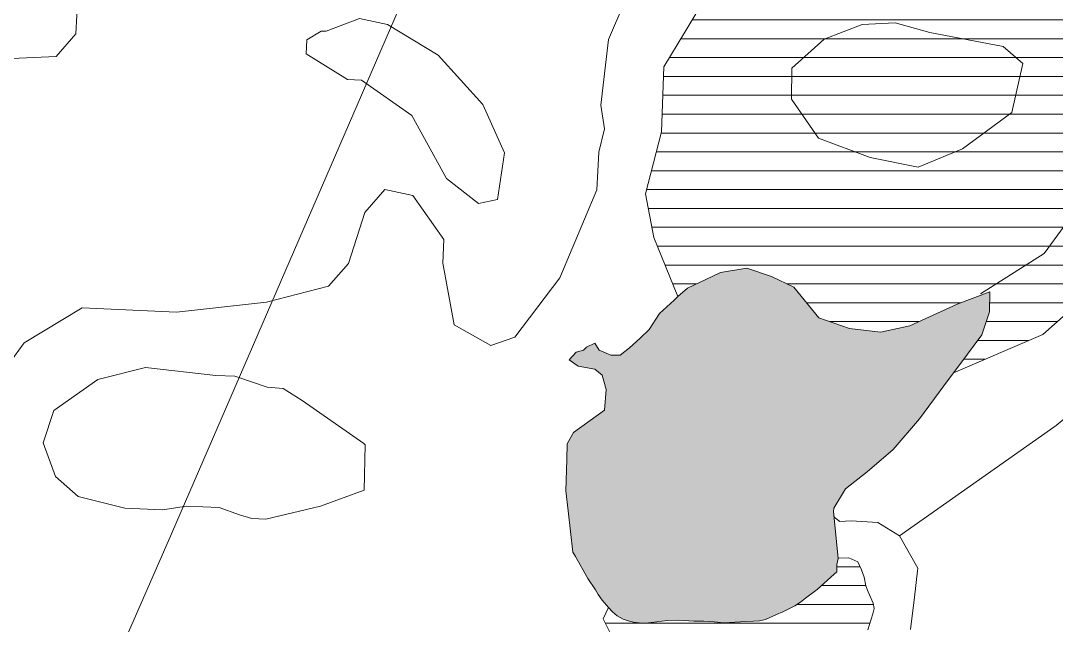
# Model space of a CAD drawing. Header units: millimetres. Extents: x 396621004 to 402046651, y 6785344214 to 6789799943.
# Drawn here: x 399335255 to 399555109, y 6788045136 to 6788173392 of the extents above; entities that cross this region are included whole.
import ezdxf

# ---------------------------------------------------------------- set-up
doc = ezdxf.new("R2010")
doc.units = ezdxf.units.MM
doc.header["$MEASUREMENT"] = 0
for name, color, linetype, lineweight in [('02 Johtolinjat_Kynä_nro__101', 252, 'Continuous', 15), ('02 Korkeuskayrat_Kynä_nro__2', 8, 'Continuous', 15), ('02 Suot_Kynä_nro__101', 252, 'Continuous', 15)]:
    doc.layers.add(name, color=color, linetype=linetype, lineweight=lineweight)
for name, color, linetype, lineweight, true_color in [('02 Maaston rajat_Kynä_nro__82', 7, 'Continuous', 20, 0xaaaaaa), ('02 Suot_Kynä_nro__102', 7, 'Continuous', 15, 0xcccccc), ('02 Vesialueet_Kynä_nro__105', 7, 'Continuous', 15, 0xcae6ff), ('02 Vesistöt_Kynä_nro__105', 7, 'Continuous', 15, 0xcae6ff)]:
    doc.layers.add(name, color=color, linetype=linetype, lineweight=lineweight, true_color=true_color)
pattern_1 = [(0, (1245072124.6, 6788065563.7), (0, 4000), [])]

msp = doc.modelspace()

# ---------------------------------------------------------------- hatches: boundary and pattern name
at = {"layer": '02 Suot_Kynä_nro__102', "linetype": 'Continuous', "lineweight": 15, "true_color": 0xcccccc}
h = msp.add_hatch(dxfattribs=at)
h.set_pattern_fill('KAJO___suo', color=254, style=0, pattern_type=2)
h.set_pattern_definition(pattern_1)
h.paths.add_polyline_path([(399471265.63, 6788149815.38), (399467929.91, 6788136642.37), (399469639.89, 6788127420.26), (399474795.09, 6788114897.4), (399476783.04, 6788116687.81), (399480708.41, 6788118468.21), (399483841.96, 6788119998.56), (399489401.49, 6788120878.76), (399494674.62, 6788119148.37), (399499366.53, 6788116847.84), (399504723.9, 6788110326.35), (399511201.59, 6788108115.84), (399517780.37, 6788107295.66), (399523988.51, 6788108665.97), (399534088.33, 6788113277.02), (399541020.89, 6788115907.63), (399540919.81, 6788111666.66), (399539294.07, 6788106765.54), (399534635.86, 6788100484.1), (399533279.67, 6788098713.69), (399552241.04, 6788106825.55), (399560310.78, 6788113957.18), (399573291.44, 6788131641.23), (399578808.86, 6788143994.05), (399585522.41, 6788155126.6), (399589607.82, 6788164298.7), (399592497.09, 6788172670.61), (399589397.23, 6788183103), (399585126.5, 6788196756.12), (399580198.74, 6788203597.69), (399575473.14, 6788211449.48), (399572567.02, 6788220481.55), (399569913.61, 6788235514.99), (399566459.96, 6788250148.34), (399564792.1, 6788263571.41), (399559266.26, 6788271033.12), (399550868, 6788271513.23), (399544044.94, 6788269372.74), (399535385.55, 6788263251.34), (399531140.09, 6788258490.25), (399521596.23, 6788243976.93), (399516272.56, 6788232024.19), (399508977.78, 6788222492.01), (399500276.27, 6788212369.69), (399494581.96, 6788202217.37), (399487076.6, 6788191284.87), (399482165.68, 6788180922.5), (399476269.21, 6788170980.23), (399471796.31, 6788163618.54)])
h = msp.add_hatch(dxfattribs=at)
h.set_pattern_fill('KAJO___suo', color=254, style=0, pattern_type=2)
h.set_pattern_definition(pattern_1)
h.paths.add_polyline_path([(399481323.32, 6788023106.4), (399485560.36, 6788012373.94), (399487312.46, 6787996870.39), (399487582.01, 6787997070.44), (399489923.75, 6787998280.72), (399491119.89, 6787998800.84), (399492299.19, 6787999020.89), (399494615.66, 6787999070.9), (399495786.53, 6787999130.91), (399498018.76, 6787999030.89), (399499088.55, 6787998950.87), (399500318.39, 6787998850.85), (399502853.87, 6787998660.8), (399507377.31, 6787998150.69), (399509651.66, 6787997660.57), (399510721.45, 6787997500.54), (399511833.36, 6787997880.62), (399512945.26, 6787998250.71), (399513753.92, 6787998540.78), (399513989.78, 6787998710.81), (399514309.87, 6787999921.09), (399515093.26, 6788001021.34), (399515194.34, 6788002251.62), (399515194.34, 6788003331.87), (399514983.76, 6788004512.14), (399514604.7, 6788005622.4), (399513863.43, 6788007992.94), (399512667.29, 6788011413.72), (399512212.41, 6788012523.97), (399511302.67, 6788013754.26), (399510173.92, 6788016164.81), (399509415.8, 6788018235.28), (399508590.3, 6788020535.81), (399508068.04, 6788021816.1), (399507621.59, 6788023016.38), (399507571.05, 6788024326.67), (399507731.1, 6788026407.15), (399507899.57, 6788027547.41), (399508194.39, 6788030308.04), (399508438.67, 6788031448.3), (399508834.58, 6788032578.56), (399510645.64, 6788034979.11), (399512557.78, 6788038699.96), (399513113.73, 6788039810.22), (399514200.37, 6788041890.69), (399514832.13, 6788043080.97), (399515076.42, 6788044141.21), (399516188.32, 6788047531.98), (399516432.6, 6788048672.24), (399516213.59, 6788049852.51), (399515169.07, 6788052253.06), (399514646.82, 6788053523.35), (399514318.3, 6788055333.77), (399513720.23, 6788056924.13), (399513307.47, 6788057844.34), (399512987.38, 6788058614.52), (399511058.39, 6788059434.71), (399508910.39, 6788059354.69), (399508817.73, 6788059304.68), (399508649.26, 6788058684.54), (399508539.75, 6788058054.39), (399508489.21, 6788057284.21), (399508531.33, 6788056504.04), (399507966.95, 6788055983.92), (399504311.14, 6788052713.17), (399501843.05, 6788050892.75), (399500773.26, 6788050052.56), (399499636.08, 6788049292.39), (399497058.48, 6788048022.1), (399495702.29, 6788047431.96), (399493377.4, 6788046381.72), (399492122.29, 6788046091.65), (399490799.8, 6788046041.64), (399488087.42, 6788045871.6), (399484515.84, 6788045681.56), (399482443.65, 6788045851.6), (399481289.63, 6788045941.62), (399480295.65, 6788046011.64), (399478130.81, 6788046031.64), (399474896.17, 6788046211.68), (399472571.27, 6788046161.67), (399471400.4, 6788046021.64), (399470313.77, 6788045871.6), (399467896.21, 6788045591.54), (399466582.14, 6788045621.55), (399465360.73, 6788045791.59), (399464223.56, 6788046111.66), (399463170.61, 6788046431.73), (399461915.51, 6788047151.9), (399460896.26, 6788048002.09), (399460020.21, 6788048902.3), (399458925.15, 6788046481.74), (399461890.24, 6788040580.39), (399467256.03, 6788037559.7), (399476968.36, 6788031328.28)])
at = {"layer": '02 Vesistöt_Kynä_nro__105', "linetype": 'Continuous', "lineweight": 0, "true_color": 0x32393f}
msp.add_hatch(color=250, dxfattribs=at).paths.add_polyline_path([(399531266.44, 6788095963.06), (399533279.67, 6788098713.69), (399534635.86, 6788100484.1), (399539294.07, 6788106765.54), (399540919.81, 6788111666.66), (399541020.89, 6788115907.63), (399534088.33, 6788113277.02), (399523988.51, 6788108665.97), (399517780.37, 6788107295.66), (399511201.59, 6788108115.84), (399504723.9, 6788110326.35), (399499366.53, 6788116847.84), (399494674.62, 6788119148.37), (399489401.49, 6788120878.76), (399483841.96, 6788119998.56), (399480708.41, 6788118468.21), (399476783.04, 6788116687.81), (399474795.09, 6788114897.4), (399473961.16, 6788114127.22), (399470878.15, 6788111276.57), (399468679.6, 6788107895.79), (399466759.04, 6788106035.37), (399464509.96, 6788103974.9), (399462530.43, 6788102424.54), (399460525.62, 6788102424.54), (399458057.53, 6788103474.78), (399457173.06, 6788105015.13), (399455404.12, 6788104144.94), (399454730.24, 6788103504.79), (399453155.03, 6788103084.69), (399451714.61, 6788101424.31), (399453618.33, 6788100114.01), (399457122.52, 6788099453.86), (399458722.99, 6788098163.57), (399459565.34, 6788095162.88), (399459228.4, 6788090781.88), (399452590.66, 6788086050.8), (399451242.89, 6788083610.24), (399451217.62, 6788080289.48), (399450964.92, 6788073657.96), (399451504.02, 6788069447), (399452481.15, 6788060634.98), (399453062.38, 6788059734.78), (399455673.67, 6788055053.7), (399457290.99, 6788052683.16), (399457830.09, 6788051642.92), (399458680.87, 6788050492.66), (399460020.21, 6788048902.3), (399460896.26, 6788048002.09), (399461915.51, 6788047151.9), (399463170.61, 6788046431.73), (399464223.56, 6788046111.66), (399465360.73, 6788045791.59), (399466582.14, 6788045621.55), (399467896.21, 6788045591.54), (399470313.77, 6788045871.6), (399471400.4, 6788046021.64), (399472571.27, 6788046161.67), (399474896.17, 6788046211.68), (399478130.81, 6788046031.64), (399480295.65, 6788046011.64), (399481289.63, 6788045941.62), (399482443.65, 6788045851.6), (399484515.84, 6788045681.56), (399488087.42, 6788045871.6), (399490799.8, 6788046041.64), (399492122.29, 6788046091.65), (399493377.4, 6788046381.72), (399495702.29, 6788047431.96), (399497058.48, 6788048022.1), (399499636.08, 6788049292.39), (399500773.26, 6788050052.56), (399501843.05, 6788050892.75), (399504311.14, 6788052713.17), (399507966.95, 6788055983.92), (399508531.33, 6788056504.04), (399508489.21, 6788057284.21), (399508539.75, 6788058054.39), (399508649.26, 6788058684.54), (399508817.73, 6788059304.68), (399507790.06, 6788069286.96), (399507899.57, 6788069977.12), (399510384.51, 6788074108.06), (399514992.18, 6788077688.88), (399520467.48, 6788082429.97), (399526077.55, 6788088951.46)])

# ---------------------------------------------------------------- linework, layer by layer
at = {"layer": '02 Johtolinjat_Kynä_nro__101', "color": 252, "linetype": 'Continuous', "lineweight": 15}
for p, q in [((399367243.44, 6788064545.88), (399454477.53, 6788265771.91)), ((399268334.33, 6787838324.12), (399367243.44, 6788064545.88))]:
    msp.add_line(p, q, dxfattribs=at)
at = {"layer": '02 Korkeuskayrat_Kynä_nro__2', "color": 8, "linetype": 'Continuous', "lineweight": 15, "flags": 128}
for points in [[(399329556.56, 6788096313.14), (399335966.86, 6788105025.14), (399348324.18, 6788112466.84), (399368304.8, 6788111556.63), (399387417.79, 6788113677.12), (399400592.2, 6788117077.89), (399404820.81, 6788121888.99), (399408316.58, 6788132741.48), (399412545.19, 6788137552.58), (399418492.2, 6788136282.29), (399425070.98, 6788126970.16), (399424843.54, 6788121969.01), (399427244.25, 6788108846.01), (399435052.87, 6788104485.01), (399440140.68, 6788106255.42), (399449726.66, 6788118828.29), (399457594.24, 6788137482.56), (399457956.45, 6788145474.39), (399459186.28, 6788150425.52), (399458419.74, 6788155466.68), (399460062.33, 6788169409.87), (399466784.31, 6788185113.46)], [(399347355.48, 6788178591.97), (399346984.84, 6788170600.14), (399342764.65, 6788165789.04), (399331721.4, 6788165288.92), (399323011.47, 6788171700.39), (399319338.81, 6788178872.03)]]:
    msp.add_lwpolyline(points, dxfattribs=at)
for points in [[(399400069.94, 6788171160.27), (399407204.67, 6788173840.88), (399413151.68, 6788172560.59), (399423866.42, 6788166069.1), (399433393.43, 6788155616.71), (399437933.71, 6788145394.37), (399436476.44, 6788135452.1), (399432433.15, 6788134631.91), (399425669.05, 6788139953.13), (399418273.19, 6788153306.18), (399407609, 6788160807.9), (399404610.22, 6788160937.93), (399395849.75, 6788166349.17), (399395984.53, 6788169349.85), (399399075.96, 6788171210.28)], [(399408409.23, 6788083440.2), (399408072.29, 6788083700.26), (399394973.7, 6788092812.34), (399390947.25, 6788095372.93), (399387594.69, 6788095652.99), (399380695.82, 6788097963.52), (399376694.64, 6788098153.56), (399361759.72, 6788099843.95), (399351626.21, 6788097303.37), (399342318.21, 6788090721.86), (399339993.31, 6788083820.29), (399342671.99, 6788076688.65), (399347481.83, 6788072467.69), (399357387.9, 6788070007.13), (399365373.41, 6788069637.04), (399370419.11, 6788070407.22), (399377410.64, 6788070087.14), (399381672.95, 6788068576.8), (399384309.51, 6788067766.61), (399387308.29, 6788067626.58), (399398915.91, 6788070377.21), (399408164.95, 6788073767.99)]]:
    msp.add_lwpolyline(points, close=True, dxfattribs=at)
at = {"layer": '02 Maaston rajat_Kynä_nro__82', "color": 253, "linetype": 'Continuous', "lineweight": 20, "true_color": 0xaaaaaa}
for p, q in [((399508817.73, 6788059304.68), (399507790.06, 6788069286.96)), ((399525698.49, 6788057274.21), (399521815.24, 6788064085.77))]:
    msp.add_line(p, q, dxfattribs=at)
at = {"layer": '02 Maaston rajat_Kynä_nro__82', "color": 253, "linetype": 'Continuous', "lineweight": 20, "true_color": 0xaaaaaa, "flags": 128}
for points in [[(399474795.09, 6788114897.4), (399469639.89, 6788127420.26), (399467929.91, 6788136642.37), (399471265.63, 6788149815.38), (399471796.31, 6788163618.54), (399476269.21, 6788170980.23), (399482165.68, 6788180922.5), (399487076.6, 6788191284.87), (399494581.96, 6788202217.37), (399500276.27, 6788212369.69), (399508977.78, 6788222492.01), (399516272.56, 6788232024.19), (399521596.23, 6788243976.93), (399531140.09, 6788258490.25), (399535385.55, 6788263251.34), (399544044.94, 6788269372.74), (399550868, 6788271513.23), (399559266.26, 6788271033.12)], [(399533279.67, 6788098713.69), (399534635.86, 6788100484.1), (399539294.07, 6788106765.54), (399540919.81, 6788111666.66), (399541020.89, 6788115907.63), (399534088.33, 6788113277.02), (399523988.51, 6788108665.97), (399517780.37, 6788107295.66), (399511201.59, 6788108115.84), (399504723.9, 6788110326.35), (399499366.53, 6788116847.84), (399494674.62, 6788119148.37), (399489401.49, 6788120878.76), (399483841.96, 6788119998.56), (399480708.41, 6788118468.21), (399476783.04, 6788116687.81), (399474795.09, 6788114897.4)], [(399474795.09, 6788114897.4), (399473961.16, 6788114127.22), (399470878.15, 6788111276.57), (399468679.6, 6788107895.79), (399466759.04, 6788106035.37), (399464509.96, 6788103974.9), (399462530.43, 6788102424.54), (399460525.62, 6788102424.54), (399458057.53, 6788103474.78), (399457173.06, 6788105015.13), (399455404.12, 6788104144.94), (399454730.24, 6788103504.79), (399453155.03, 6788103084.69), (399451714.61, 6788101424.31), (399453618.33, 6788100114.01), (399457122.52, 6788099453.86), (399458722.99, 6788098163.57), (399459565.34, 6788095162.88), (399459228.4, 6788090781.88), (399452590.66, 6788086050.8), (399451242.89, 6788083610.24), (399451217.62, 6788080289.48), (399450964.92, 6788073657.96), (399451504.02, 6788069447), (399452481.15, 6788060634.98)], [(399560310.78, 6788113957.18), (399552241.04, 6788106825.55), (399533279.67, 6788098713.69)], [(399507790.06, 6788069286.96), (399507899.57, 6788069977.12), (399510384.51, 6788074108.06), (399514992.18, 6788077688.88), (399520467.48, 6788082429.97), (399526077.55, 6788088951.46), (399531266.44, 6788095963.06), (399533279.67, 6788098713.69)], [(399521815.24, 6788064085.77), (399517232.84, 6788066916.42), (399511538.53, 6788067286.5), (399509146.25, 6788067166.48), (399507983.8, 6788068106.69), (399507790.06, 6788069286.96)], [(399460020.21, 6788048902.3), (399458680.87, 6788050492.66), (399457830.09, 6788051642.92), (399457290.99, 6788052683.16), (399455673.67, 6788055053.7), (399453062.38, 6788059734.78), (399452481.15, 6788060634.98)], [(399508539.75, 6788058054.39), (399508489.21, 6788057284.21), (399508531.33, 6788056504.04), (399507966.95, 6788055983.92), (399504311.14, 6788052713.17), (399501843.05, 6788050892.75), (399500773.26, 6788050052.56), (399499636.08, 6788049292.39), (399497058.48, 6788048022.1), (399495702.29, 6788047431.96), (399493377.4, 6788046381.72), (399492122.29, 6788046091.65), (399490799.8, 6788046041.64), (399488087.42, 6788045871.6), (399484515.84, 6788045681.56), (399482443.65, 6788045851.6), (399481289.63, 6788045941.62), (399480295.65, 6788046011.64), (399478130.81, 6788046031.64), (399474896.17, 6788046211.68), (399472571.27, 6788046161.67), (399471400.4, 6788046021.64), (399470313.77, 6788045871.6), (399467896.21, 6788045591.54), (399466582.14, 6788045621.55), (399465360.73, 6788045791.59), (399464223.56, 6788046111.66), (399463170.61, 6788046431.73), (399461915.51, 6788047151.9), (399460896.26, 6788048002.09), (399460020.21, 6788048902.3)], [(399508539.75, 6788058054.39), (399508649.26, 6788058684.54), (399508817.73, 6788059304.68)], [(399508817.73, 6788059304.68), (399508910.39, 6788059354.69), (399511058.39, 6788059434.71), (399512987.38, 6788058614.52), (399513307.47, 6788057844.34)], [(399515076.42, 6788044141.21), (399516188.32, 6788047531.98), (399516432.6, 6788048672.24), (399516213.59, 6788049852.51), (399515169.07, 6788052253.06), (399514646.82, 6788053523.35), (399514318.3, 6788055333.77), (399513720.23, 6788056924.13), (399513307.47, 6788057844.34)], [(399525698.49, 6788057274.21), (399525647.95, 6788056694.08), (399524982.49, 6788051102.8), (399524123.29, 6788044211.22)], [(399487312.46, 6787996870.39), (399485560.36, 6788012373.94), (399481323.32, 6788023106.4), (399476968.36, 6788031328.28), (399467256.03, 6788037559.7), (399461890.24, 6788040580.39), (399458925.15, 6788046481.74), (399460020.21, 6788048902.3)]]:
    msp.add_lwpolyline(points, dxfattribs=at)
msp.add_lwpolyline([(399543842.78, 6788167929.53), (399548012.42, 6788164288.7), (399545704.38, 6788153906.32), (399535225.5, 6788146204.56), (399525791.15, 6788142293.66), (399515607.1, 6788144394.14), (399504648.08, 6788148495.08), (399498928.51, 6788156756.97), (399498995.89, 6788163358.48), (399505861.07, 6788169499.89), (399513888.7, 6788172620.6), (399520888.65, 6788172950.68), (399528276.09, 6788170880.2)], close=True, dxfattribs=at)
at = {"layer": '02 Suot_Kynä_nro__101', "color": 252, "linetype": 'Continuous', "lineweight": 15, "flags": 128}
for points in [[(399560310.78, 6788113957.18), (399552241.04, 6788106825.55), (399533279.67, 6788098713.69), (399534635.86, 6788100484.1), (399539294.07, 6788106765.54), (399540919.81, 6788111666.66), (399541020.89, 6788115907.63), (399534088.33, 6788113277.02), (399523988.51, 6788108665.97), (399517780.37, 6788107295.66), (399511201.59, 6788108115.84), (399504723.9, 6788110326.35), (399499366.53, 6788116847.84), (399494674.62, 6788119148.37), (399489401.49, 6788120878.76), (399483841.96, 6788119998.56), (399480708.41, 6788118468.21), (399476783.04, 6788116687.81), (399474795.09, 6788114897.4), (399469639.89, 6788127420.26), (399467929.91, 6788136642.37), (399471265.63, 6788149815.38), (399471796.31, 6788163618.54), (399476269.21, 6788170980.23), (399482165.68, 6788180922.5)], [(399461890.24, 6788040580.39), (399458925.15, 6788046481.74), (399460020.21, 6788048902.3), (399460896.26, 6788048002.09), (399461915.51, 6788047151.9), (399463170.61, 6788046431.73), (399464223.56, 6788046111.66), (399465360.73, 6788045791.59), (399466582.14, 6788045621.55), (399467896.21, 6788045591.54), (399470313.77, 6788045871.6), (399471400.4, 6788046021.64), (399472571.27, 6788046161.67), (399474896.17, 6788046211.68), (399478130.81, 6788046031.64), (399480295.65, 6788046011.64), (399481289.63, 6788045941.62), (399482443.65, 6788045851.6), (399484515.84, 6788045681.56), (399488087.42, 6788045871.6), (399490799.8, 6788046041.64), (399492122.29, 6788046091.65), (399493377.4, 6788046381.72), (399495702.29, 6788047431.96), (399497058.48, 6788048022.1), (399499636.08, 6788049292.39), (399500773.26, 6788050052.56), (399501843.05, 6788050892.75), (399504311.14, 6788052713.17), (399507966.95, 6788055983.92), (399508531.33, 6788056504.04), (399508489.21, 6788057284.21), (399508539.75, 6788058054.39), (399508649.26, 6788058684.54), (399508817.73, 6788059304.68), (399508910.39, 6788059354.69), (399511058.39, 6788059434.71), (399512987.38, 6788058614.52), (399513307.47, 6788057844.34), (399513720.23, 6788056924.13), (399514318.3, 6788055333.77), (399514646.82, 6788053523.35), (399515169.07, 6788052253.06), (399516213.59, 6788049852.51), (399516432.6, 6788048672.24), (399516188.32, 6788047531.98), (399515076.42, 6788044141.21)]]:
    msp.add_lwpolyline(points, dxfattribs=at)
msp.add_lwpolyline([(399543842.78, 6788167929.53), (399528276.09, 6788170880.2), (399520888.65, 6788172950.68), (399513888.7, 6788172620.6), (399505861.07, 6788169499.89), (399498995.89, 6788163358.48), (399498928.51, 6788156756.97), (399504648.08, 6788148495.08), (399515607.1, 6788144394.14), (399525791.15, 6788142293.66), (399535225.5, 6788146204.56), (399545704.38, 6788153906.32), (399548012.42, 6788164288.7)], close=True, dxfattribs=at)
at = {"layer": '02 Vesialueet_Kynä_nro__105', "color": 254, "linetype": 'Continuous', "lineweight": 15, "true_color": 0xcae6ff, "flags": 128}
for points in [[(399521815.24, 6788064085.77), (399555096.61, 6788087531.13), (399574369.65, 6788103634.82), (399599943.5, 6788128290.46), (399611054.13, 6788135922.21), (399643198.33, 6788155656.72), (399684153.54, 6788181272.58), (399713804.37, 6788200747.04), (399731426.4, 6788210649.3), (399750059.25, 6788223632.27), (399756065.23, 6788231204), (399761287.82, 6788237745.5), (399765642.79, 6788241766.42)], [(399539049.79, 6788115447.52), (399552552.71, 6788124039.49), (399556789.74, 6788129820.81), (399560748.8, 6788132981.53), (399564935.3, 6788134121.79), (399569020.71, 6788136042.23), (399570326.36, 6788141813.55), (399573392.52, 6788153396.2), (399575683.73, 6788159867.68), (399574681.32, 6788170840.19), (399572339.58, 6788181302.59)], [(399515076.42, 6788044141.21), (399516188.32, 6788047531.98), (399516432.6, 6788048672.24), (399516213.59, 6788049852.51), (399515169.07, 6788052253.06), (399514646.82, 6788053523.35), (399514318.3, 6788055333.77), (399513720.23, 6788056924.13), (399513307.47, 6788057844.34), (399512987.38, 6788058614.52), (399511058.39, 6788059434.71), (399508910.39, 6788059354.69), (399508817.73, 6788059304.68), (399507790.06, 6788069286.96), (399507983.8, 6788068106.69), (399509146.25, 6788067166.48), (399511538.53, 6788067286.5), (399517232.84, 6788066916.42), (399521815.24, 6788064085.77), (399525698.49, 6788057274.21), (399525647.95, 6788056694.08), (399524982.49, 6788051102.8), (399524123.29, 6788044211.22)]]:
    msp.add_lwpolyline(points, dxfattribs=at)
msp.add_lwpolyline([(399533279.67, 6788098713.69), (399531266.44, 6788095963.06), (399526077.55, 6788088951.46), (399520467.48, 6788082429.97), (399514992.18, 6788077688.88), (399510384.51, 6788074108.06), (399507899.57, 6788069977.12), (399507790.06, 6788069286.96), (399508817.73, 6788059304.68), (399508649.26, 6788058684.54), (399508539.75, 6788058054.39), (399508489.21, 6788057284.21), (399508531.33, 6788056504.04), (399507966.95, 6788055983.92), (399504311.14, 6788052713.17), (399501843.05, 6788050892.75), (399500773.26, 6788050052.56), (399499636.08, 6788049292.39), (399497058.48, 6788048022.1), (399495702.29, 6788047431.96), (399493377.4, 6788046381.72), (399492122.29, 6788046091.65), (399490799.8, 6788046041.64), (399488087.42, 6788045871.6), (399484515.84, 6788045681.56), (399482443.65, 6788045851.6), (399481289.63, 6788045941.62), (399480295.65, 6788046011.64), (399478130.81, 6788046031.64), (399474896.17, 6788046211.68), (399472571.27, 6788046161.67), (399471400.4, 6788046021.64), (399470313.77, 6788045871.6), (399467896.21, 6788045591.54), (399466582.14, 6788045621.55), (399465360.73, 6788045791.59), (399464223.56, 6788046111.66), (399463170.61, 6788046431.73), (399461915.51, 6788047151.9), (399460896.26, 6788048002.09), (399460020.21, 6788048902.3), (399458680.87, 6788050492.66), (399457830.09, 6788051642.92), (399457290.99, 6788052683.16), (399455673.67, 6788055053.7), (399453062.38, 6788059734.78), (399452481.15, 6788060634.98), (399451504.02, 6788069447), (399450964.92, 6788073657.96), (399451217.62, 6788080289.48), (399451242.89, 6788083610.24), (399452590.66, 6788086050.8), (399459228.4, 6788090781.88), (399459565.34, 6788095162.88), (399458722.99, 6788098163.57), (399457122.52, 6788099453.86), (399453618.33, 6788100114.01), (399451714.61, 6788101424.31), (399453155.03, 6788103084.69), (399454730.24, 6788103504.79), (399455404.12, 6788104144.94), (399457173.06, 6788105015.13), (399458057.53, 6788103474.78), (399460525.62, 6788102424.54), (399462530.43, 6788102424.54), (399464509.96, 6788103974.9), (399466759.04, 6788106035.37), (399468679.6, 6788107895.79), (399470878.15, 6788111276.57), (399473961.16, 6788114127.22), (399474795.09, 6788114897.4), (399476783.04, 6788116687.81), (399480708.41, 6788118468.21), (399483841.96, 6788119998.56), (399489401.49, 6788120878.76), (399494674.62, 6788119148.37), (399499366.53, 6788116847.84), (399504723.9, 6788110326.35), (399511201.59, 6788108115.84), (399517780.37, 6788107295.66), (399523988.51, 6788108665.97), (399534088.33, 6788113277.02), (399541020.89, 6788115907.63), (399540919.81, 6788111666.66), (399539294.07, 6788106765.54), (399534635.86, 6788100484.1)], close=True, dxfattribs=at)

doc.saveas('drawing.dxf')
